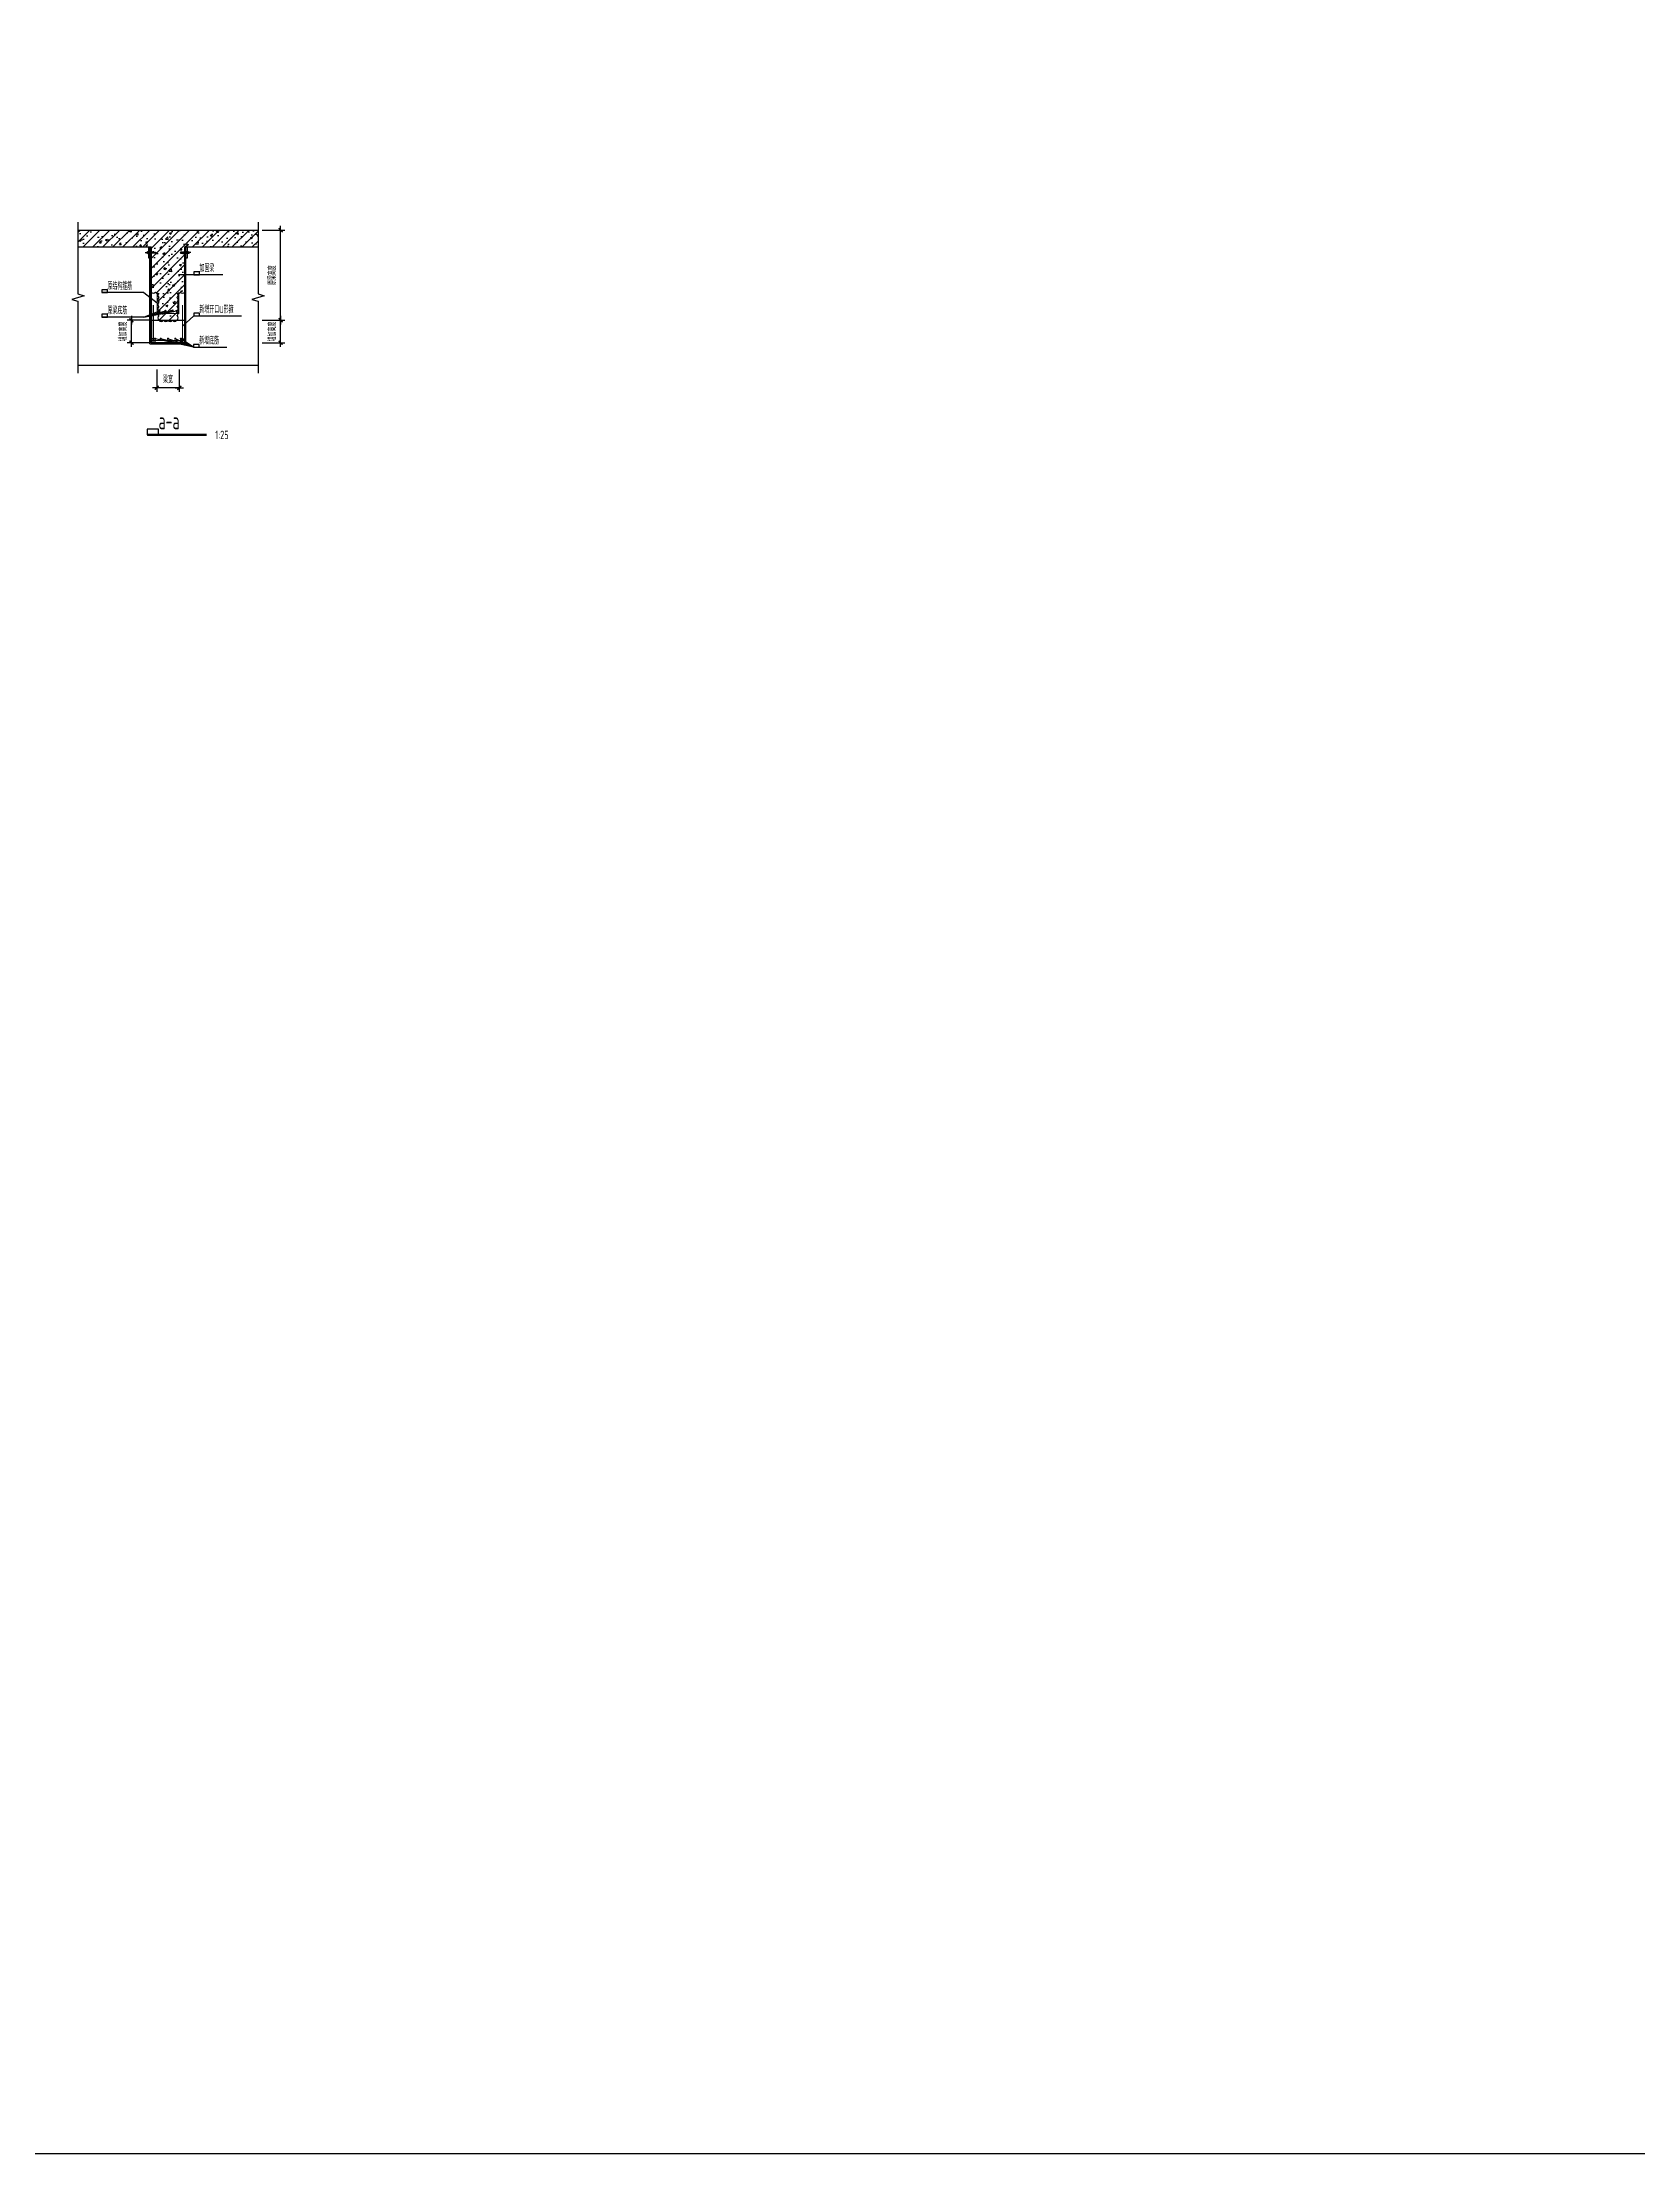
# Model space of a CAD drawing. Extents: x -469675 to 2400000, y -476501 to 2085364.
# Drawn here: x 515228 to 529400, y 340340 to 359094 of the extents above; entities that cross this region are included whole.
import ezdxf

# ---------------------------------------------------------------- set-up
doc = ezdxf.new("R2010")
doc.units = 0
doc.header["$LTSCALE"] = 1000
doc.header["$MEASUREMENT"] = 0
doc.linetypes.add('DASH', pattern=[0.35, 0.25, -0.1])
doc.linetypes.add('DOTE', pattern=[2.42, 2, -0.2, 0.02, -0.2])
doc.layers.get('0').update_dxf_attribs({"linetype": 'CONTINUOUS', "lineweight": 20})
doc.layers.get('Defpoints').update_dxf_attribs({"linetype": 'CONTINUOUS'})
for name, color, linetype in [('C-DETAIL', 3, 'CONTINUOUS'), ('C-DETAIL_DIM', 3, 'CONTINUOUS'), ('C-DETAIL_REIN', 40, 'CONTINUOUS'), ('C-DETAIL_STEEL_BOLT', 2, 'CONTINUOUS'), ('C-DETAIL_STEEL_HATCH', 8, 'CONTINUOUS'), ('C-DETAIL_STEEL_PL', 4, 'CONTINUOUS'), ('C-DETAIL_TEXT', 4, 'CONTINUOUS')]:
    doc.layers.add(name, color=color, linetype=linetype)
doc.layers.add('C-注释', color=30, linetype='CONTINUOUS', plot=False)
doc.styles.add('DIM_FONT', font='gbxwxt.shx', dxfattribs={"width": 0.7, "bigfont": 'gbhzfs.shx'})
doc.styles.add('GBSTYLE', font='gbxwxt.shx', dxfattribs={"width": 0.7, "bigfont": 'gbhzfs.shx'})
doc.dimstyles.new('XB DIMN25', dxfattribs={"dimscale": 0.25, "dimtxt": 250, "dimasz": 1, "dimexe": 150, "dimexo": 150, "dimgap": 120, "dimtad": 1, "dimdec": 0, "dimzin": 0, "dimdsep": 46, "dimtxsty": 'DIM_FONT', "dimblk": '_dimx', "dimcen": 0.09, "dimclrd": 3, "dimclre": 3, "dimclrt": 7, "dimazin": 0, "dimtfac": 1, "dimtdec": 0, "dimtix": 1, "dimtmove": 2, "dimatfit": 3, "dimldrblk": '_dimx', "dimfxl": 0, "dimtolj": 1, "dimtzin": 0, "dimarcsym": 0})

# ---------------------------------------------------------------- blocks, each defined once
blk = doc.blocks.new('_dimx')
blk.add_line((-150, 0), (150, 0))
at = {"const_width": 50}
blk.add_lwpolyline([(-70, -70), (70, 70)], dxfattribs=at)
blk = doc.blocks.new('*D1942')
at = {"layer": 'C-DETAIL_DIM', "color": 3, "lineweight": -2, "ltscale": 0.25, "transparency": 16777216}
for p, q in [((516245, 356188), (516245, 355988)), ((516445, 356188), (516445, 355988)), ((516444, 356025), (516245, 356025))]:
    blk.add_line(p, q, dxfattribs=at)
at = {"layer": 'Defpoints', "color": 0, "ltscale": 0.25, "transparency": 16777216}
for p in [(516245, 356225), (516445, 356225), (516245, 356025)]:
    blk.add_point(p, dxfattribs=at)
at = {"layer": 'C-DETAIL_DIM', "color": 3, "lineweight": -2, "ltscale": 0.25, "transparency": 16777216, "xscale": 0.25, "yscale": 0.25, "zscale": 0.25, "rotation": 180}
blk.add_blockref('_dimx', (516245, 356025), dxfattribs=at)
at = {"layer": 'C-DETAIL_DIM', "color": 3, "lineweight": -2, "ltscale": 0.25, "transparency": 16777216, "xscale": 0.25, "yscale": 0.25, "zscale": 0.25}
blk.add_blockref('_dimx', (516445, 356025), dxfattribs=at)
at = {"layer": 'C-DETAIL_DIM', "color": 7, "ltscale": 0.25, "transparency": 16777216, "insert": (516345, 356097), "char_height": 62.5, "attachment_point": 5, "style": 'DIM_FONT'}
blk.add_mtext('\\A1;梁宽', dxfattribs=at)
blk = doc.blocks.new('*D1944')
at = {"layer": 'C-DETAIL_DIM', "color": 3, "lineweight": -2, "ltscale": 0.25, "transparency": 16777216}
for p, q in [((516183, 356625), (515983, 356625)), ((516020, 356626), (516020, 356626)), ((516020, 356425), (516020, 356625)), ((516183, 356425), (515983, 356425)), ((516020, 356425), (516020, 356425))]:
    blk.add_line(p, q, dxfattribs=at)
at = {"layer": 'Defpoints', "color": 0, "ltscale": 0.25, "transparency": 16777216}
for p in [(516020, 356625), (516220, 356625), (516220, 356425)]:
    blk.add_point(p, dxfattribs=at)
at = {"layer": 'C-DETAIL_DIM', "color": 3, "lineweight": -2, "ltscale": 0.25, "transparency": 16777216, "xscale": 0.25, "yscale": 0.25, "zscale": 0.25}
for p, rotation in [((516020, 356625), 270), ((516020, 356425), 90)]:
    blk.add_blockref('_dimx', p, dxfattribs=dict(at, rotation=rotation))
at = {"layer": 'C-DETAIL_DIM', "color": 7, "ltscale": 0.25, "transparency": 16777216, "insert": (515948, 356525), "char_height": 62.5, "attachment_point": 5, "rotation": 90, "style": 'DIM_FONT'}
blk.add_mtext('\\A1;增加高度', dxfattribs=at)
blk = doc.blocks.new('*D1945')
at = {"layer": 'C-DETAIL_DIM', "color": 3, "lineweight": -2, "ltscale": 0.25, "transparency": 16777216}
for p, q in [((517182, 356625), (517382, 356625)), ((517345, 356626), (517345, 356626)), ((517345, 356425), (517345, 356625)), ((517182, 356425), (517382, 356425)), ((517345, 356425), (517345, 356425))]:
    blk.add_line(p, q, dxfattribs=at)
at = {"layer": 'Defpoints', "color": 0, "ltscale": 0.25, "transparency": 16777216}
for p in [(517145, 356625), (517345, 356625), (517145, 356425)]:
    blk.add_point(p, dxfattribs=at)
at = {"layer": 'C-DETAIL_DIM', "color": 3, "lineweight": -2, "ltscale": 0.25, "transparency": 16777216, "xscale": 0.25, "yscale": 0.25, "zscale": 0.25}
for p, rotation in [((517345, 356625), 270), ((517345, 356425), 90)]:
    blk.add_blockref('_dimx', p, dxfattribs=dict(at, rotation=rotation))
at = {"layer": 'C-DETAIL_DIM', "color": 7, "ltscale": 0.25, "transparency": 16777216, "insert": (517273, 356525), "char_height": 62.5, "attachment_point": 5, "rotation": 90, "style": 'DIM_FONT'}
blk.add_mtext('\\A1;增加高度', dxfattribs=at)
blk = doc.blocks.new('*D1946')
at = {"layer": 'C-DETAIL_DIM', "color": 3, "lineweight": -2, "ltscale": 0.25, "transparency": 16777216}
for p, q in [((517182, 357425), (517382, 357425)), ((517345, 356626), (517345, 357425)), ((517182, 356625), (517382, 356625))]:
    blk.add_line(p, q, dxfattribs=at)
at = {"layer": 'Defpoints', "color": 0, "ltscale": 0.25, "transparency": 16777216}
for p in [(517145, 357425), (517345, 357425), (517145, 356625)]:
    blk.add_point(p, dxfattribs=at)
at = {"layer": 'C-DETAIL_DIM', "color": 3, "lineweight": -2, "ltscale": 0.25, "transparency": 16777216, "xscale": 0.25, "yscale": 0.25, "zscale": 0.25}
for p, rotation in [((517345, 357425), 90), ((517345, 356625), 270)]:
    blk.add_blockref('_dimx', p, dxfattribs=dict(at, rotation=rotation))
at = {"layer": 'C-DETAIL_DIM', "color": 7, "ltscale": 0.25, "transparency": 16777216, "insert": (517273, 357025), "char_height": 62.5, "attachment_point": 5, "rotation": 90, "style": 'DIM_FONT'}
blk.add_mtext('\\A1;原梁高度', dxfattribs=at)
blk = doc.blocks.new('bolt_nut')
at = {"layer": 'C-DETAIL_STEEL_BOLT', "color": 7, "linetype": 'Continuous', "ltscale": 10}
for p, q in [((-1, 0.9), (-1, 0.1)), ((0.8, 1), (-0.8, 1)), ((0.8, 0), (-0.8, 0)), ((-0.5, 0.1), (-0.5, 0.9)), ((0.5, 0.1), (0.5, 0.9)), ((1, 0.9), (1, 0.1))]:
    blk.add_line(p, q, dxfattribs=at)
for centre, radius, start, end in [((-0.8, 0.4), 0.65, 67.3801, 112.6199), ((-0.8, 0.6), 0.65, 247.3801, 292.6199), ((0, -1.5), 2.53, 78.5788, 101.4212), ((0, 2.5), 2.53, 258.5788, 281.4212), ((0.8, 0.4), 0.65, 67.3801, 112.6199), ((0.8, 0.6), 0.65, 247.3801, 292.6199)]:
    blk.add_arc(centre, radius, start, end, dxfattribs=at)
blk = doc.blocks.new('bolt_out')
at = {"color": 7, "linetype": 'Continuous', "ltscale": 10}
for p, q in [((-0.3, 1.2), (-0.5, 1)), ((-0.3, 1.2), (0.3, 1.2)), ((0.3, 1.2), (0.5, 1))]:
    blk.add_line(p, q, dxfattribs=at)
at = {"color": 8, "linetype": 'Continuous', "ltscale": 10}
for p, q in [((-0.5, 0.5), (0.5, 0.5)), ((-0.3, 0.8), (0.3, 0.8)), ((-0.3, 0.2), (0.3, 0.2))]:
    blk.add_line(p, q, dxfattribs=at)
at = {"color": 7, "linetype": 'Continuous', "ltscale": 10}
blk.add_lwpolyline([(-0.5, 0), (0.5, 0), (0.5, 1), (-0.5, 1), (-0.5, 0)], dxfattribs=at)
blk = doc.blocks.new('A$C46161014')
at = {"layer": 'C-DETAIL_STEEL_BOLT', "color": 1, "linetype": 'DOTE', "ltscale": 0.1}
blk.add_line((0, 79.6), (0, -165), dxfattribs=at)
at = {"layer": 'C-DETAIL_STEEL_BOLT', "color": 7, "ltscale": 10}
blk.add_lwpolyline([(-30, 5), (-30, 0), (30, 0), (30, 5)], close=True, dxfattribs=at)
at = {"layer": 'C-DETAIL_STEEL_BOLT', "color": 8, "linetype": 'DASH', "ltscale": 0.1}
blk.add_lwpolyline([(-10, 40), (-10, -150), (10, -150), (10, 40)], dxfattribs=at)
at = {"layer": 'C-DETAIL_STEEL_BOLT', "ltscale": 10, "xscale": 20, "yscale": 20, "zscale": 20}
for name, p in [('bolt_nut', (0, 5)), ('bolt_out', (0, 25))]:
    blk.add_blockref(name, p, dxfattribs=at)

msp = doc.modelspace()

# ---------------------------------------------------------------- hatches: boundary and pattern name
at = {"layer": 'C-DETAIL_STEEL_HATCH'}
h = msp.add_hatch(dxfattribs=at)
h.set_pattern_fill('钢筋混凝土', color=8, scale=25, style=0)
h.set_pattern_definition([(45, (0, -30681.89), (-44.194174, 44.194174), []), (50, (0, -30681.89), (179.315046, -15.688034), [18.75, -206.25]), (355, (0, -30681.9), (-34.687833, 188.048033), [15, -165]), (100.4514, (14.94, -30683.2), (144.627345, 172.359886), [15.93505, -175.28553]), (46.1842, (0, -30631.9), (266.81026, -41.37975), [28.125, -309.375]), (96.6356, (22.23, -30635.34), (233.66568, 243.52947), [23.90257, -262.92825]), (351.1842, (0, -30631.9), (233.66549, 243.52965), [22.5, -247.5]), (21, (25, -30644.39), (149.226763, -100.654723), [18.75, -206.25]), (326, (25, -30644.4), (60.828833, 181.28751), [15, -165]), (71.4514, (37.44, -30652.78), (210.055657, 80.632624), [15.93505, -175.28553]), (37.5, (0, -30681.89), (3.039964, 83.2234635), [0, -163, 0, -167.5, 0, -165.625]), (7.5, (0, -30681.89), (65.767384, 98.602928), [0, -95.5, 0, -159.25, 0, -63.125]), (327.5, (-55.75, -30681.89), (133.455609, -5.638718), [0, -62.5, 0, -195, 0, -258.75]), (317.5, (-80.75, -30681.89), (145.796542, 25.026246), [0, -81.25, 0, -129.5, 0, -183.75])])
edge = h.paths.add_edge_path()
edge.add_arc((516474.534, 356889.4508), 24.4155, 215.00000005, 324.99999995)
edge.add_line((516494.534, 356875.4467), (516494.534, 357275.4467))
edge.add_line((516494.534, 357275.4467), (517144.534, 357275.4467))
edge.add_line((517144.534, 357275.4467), (517144.534, 357425.4467))
edge.add_line((517144.534, 357425.4467), (515544.534, 357425.4467))
edge.add_line((515544.534, 357425.4467), (515544.534, 357275.4467))
edge.add_line((515544.534, 357275.4467), (516194.534, 357275.4467))
edge.add_line((516194.534, 357275.4467), (516194.534, 356875.4467))
edge.add_arc((516214.534, 356889.4508), 24.4155, 215.00000005, 324.99999995)
edge.add_arc((516253.0351, 356880.9498), 19.3021, 196.56505123, 304.81693558)
edge.add_arc((516278.5382, 356845.4467), 24.4155, 126.38198663, 234.99999995)
edge.add_arc((516278.5382, 356805.4467), 24.4155, 125.00000005, 234.99999995)
edge.add_arc((516278.5382, 356765.4467), 24.4155, 125.00000005, 234.99999995)
edge.add_arc((516278.5382, 356725.4467), 24.4155, 125.00000005, 234.99999995)
edge.add_arc((516278.5382, 356685.4467), 24.4155, 125.00000005, 234.99999995)
edge.add_arc((516278.5382, 356645.4467), 24.4155, 125.00000005, 234.99999995)
edge.add_arc((516284.534, 356639.4508), 24.4155, 215.00000005, 324.99999995)
edge.add_arc((516324.534, 356639.4508), 24.4155, 215.00000005, 324.99999995)
edge.add_arc((516364.534, 356639.4508), 24.4155, 215.00000005, 324.99999995)
edge.add_arc((516404.534, 356639.4508), 24.4155, 215.00000005, 324.99999995)
edge.add_arc((516410.5299, 356645.4467), 24.4155, 305.00000005, 414.99999995)
edge.add_arc((516410.5299, 356685.4467), 24.4155, 305.00000005, 414.99999995)
edge.add_arc((516410.5299, 356725.4467), 24.4155, 305.00000005, 414.99999995)
edge.add_arc((516410.5299, 356765.4467), 24.4155, 305.00000005, 414.99999995)
edge.add_arc((516410.5299, 356805.4467), 24.4155, 305.00000005, 414.99999995)
edge.add_arc((516410.5299, 356845.4467), 24.4155, 305.00000005, 413.61801334)
edge.add_arc((516436.033, 356880.9498), 19.3021, 235.18306446, 343.43494877)
msp.add_hatch(color=256, dxfattribs=at).paths.add_polyline_path([(516504.534, 357275.4467), (516494.534, 357275.4467), (516494.534, 356425.4467), (516194.534, 356425.4467), (516194.534, 357275.4467), (516184.534, 357275.4467), (516184.534, 356415.4467), (516504.534, 356415.4467)])

# ---------------------------------------------------------------- linework, layer by layer
at = {"layer": 'C-DETAIL', "linetype": 'ByBlock', "lineweight": -2, "ltscale": 0.25}
for p, q in [((515544.534, 357275.4467), (516194.534, 357275.4467)), ((516194.534, 357275.4467), (516194.534, 356425.4467)), ((516494.534, 356425.4467), (516494.534, 357275.4467)), ((516494.534, 357275.4467), (517144.534, 357275.4467)), ((516194.534, 356425.4467), (516494.534, 356425.4467)), ((515544.534, 356225.4467), (517144.534, 356225.4467))]:
    msp.add_line(p, q, dxfattribs=at)
for points in [[(515544.534, 357495.4467), (515544.534, 356857.9467), (515599.534, 356840.4467), (515489.534, 356810.4467), (515544.534, 356792.9467), (515544.534, 356155.4467)], [(517144.534, 357495.4467), (517144.534, 356857.9467), (517199.534, 356840.4467), (517089.534, 356810.4467), (517144.534, 356792.9467), (517144.534, 356155.4467)], [(515544.534, 357425.4467), (517144.534, 357425.4467)]]:
    msp.add_lwpolyline(points, dxfattribs=at)
at = {"layer": 'C-DETAIL', "color": 8, "linetype": 'ByBlock', "lineweight": -2, "ltscale": 0.25}
msp.add_lwpolyline([(516194.534, 356875.4467, 0.52056705), (516234.534, 356875.4467, 0.52056705), (516264.534, 356865.4467, 0.52056705), (516264.534, 356825.4467, 0.52056705), (516264.534, 356785.4467, 0.52056705), (516264.534, 356745.4467, 0.52056705), (516264.534, 356705.4467, 0.52056705), (516264.534, 356665.4467, 0.52056705), (516264.534, 356625.4467, 0.52056705), (516304.534, 356625.4467, 0.52056705), (516344.534, 356625.4467, 0.52056705), (516384.534, 356625.4467, 0.52056705), (516424.534, 356625.4467, 0.52056705), (516424.534, 356665.4467, 0.52056705), (516424.534, 356705.4467, 0.52056705), (516424.534, 356745.4467, 0.52056705), (516424.534, 356785.4467, 0.52056705), (516424.534, 356825.4467, 0.52056705), (516424.534, 356865.4467, 0.52056705), (516454.534, 356875.4467, 0.52056705), (516494.534, 356875.4467, 0.52056705)], format="xyb", dxfattribs=at)
at = {"layer": 'C-DETAIL_REIN', "ltscale": 0.25, "const_width": 10}
for points in [[(516214.534, 356760.4467), (516214.534, 356445.4467), (516474.534, 356445.4467), (516474.534, 356760.4467)], [(516249.534, 356871.872), (516249.534, 356685.4467), (516439.534, 356685.4467), (516439.534, 356871.872)]]:
    msp.add_lwpolyline(points, dxfattribs=at)
for points in [[(516273.721, 356707.5765, -1), (516263.721, 356707.5765, -1)], [(516327.1924, 356707.5765, -1), (516317.1924, 356707.5765, -1)], [(516378.151, 356707.5765, -1), (516368.151, 356707.5765, -1)], [(516415.3471, 356707.5765, 1), (516425.3471, 356707.5765, 1)], [(516234.534, 356460.4467, -1), (516224.534, 356460.4467, -1)], [(516284.534, 356460.4467, -1), (516274.534, 356460.4467, -1)], [(516349.534, 356460.4467, -1), (516339.534, 356460.4467, -1)], [(516414.6155, 356460.7189, -1), (516404.6155, 356460.7189, -1)], [(516454.534, 356460.4467, 1), (516464.534, 356460.4467, 1)]]:
    msp.add_lwpolyline(points, format="xyb", close=True, dxfattribs=at)
at = {"layer": 'C-DETAIL_STEEL_PL', "ltscale": 0.25}
for p, q in [((516184.534, 356415.4467), (516184.534, 357275.4467)), ((516194.534, 356425.4467), (516194.534, 357275.4467)), ((516494.534, 356425.4467), (516494.534, 357275.4467)), ((516504.534, 356415.4467), (516504.534, 357275.4467)), ((516184.534, 356415.4467), (516504.534, 356415.4467))]:
    msp.add_line(p, q, dxfattribs=at)
at = {"layer": 'C-DETAIL_STEEL_PL'}
for p, q in [((516184.534, 357275.4467), (516194.534, 357275.4467)), ((516504.534, 357275.4467), (516494.534, 357275.4467))]:
    msp.add_line(p, q, dxfattribs=at)
at = {"layer": 'C-DETAIL_STEEL_PL', "ltscale": 0.25}
for points in [[(516174.534, 357275.4467), (516184.534, 357275.4467), (516184.534, 357175.4467), (516174.534, 357175.4467)], [(516504.534, 357275.4467), (516514.534, 357275.4467), (516514.534, 357175.4467), (516504.534, 357175.4467)], [(516194.534, 356625.4467), (516494.534, 356625.4467), (516494.534, 356425.4467), (516194.534, 356425.4467)]]:
    msp.add_lwpolyline(points, close=True, dxfattribs=at)
at = {"layer": 'C-DETAIL_TEXT', "ltscale": 0.25}
for p, q in [((516833.0024, 357029.3349), (516437.288, 357029.3349)), ((516129.4573, 356870.5982), (515757.297, 356870.5982)), ((516129.4573, 356870.5982), (516249.534, 356778.6593)), ((516129.4573, 356653.5434), (515757.297, 356653.5434)), ((516129.4573, 356653.5434), (516268.721, 356707.5765)), ((516129.4573, 356653.5434), (516322.1924, 356707.5765)), ((516129.4573, 356653.5434), (516373.151, 356707.5765)), ((516129.4573, 356653.5434), (516420.3471, 356707.5765)), ((516574.6108, 356662.6269), (516474.534, 356570.6881)), ((516574.6108, 356662.6269), (516996.305, 356662.6269)), ((516572.369, 356385.6394), (516229.534, 356460.4467)), ((516572.369, 356385.6394), (516279.534, 356460.4467)), ((516572.369, 356385.6394), (516344.534, 356460.4467)), ((516572.369, 356385.6394), (516409.6155, 356460.7189)), ((516572.369, 356385.6394), (516459.534, 356460.4467)), ((516572.369, 356385.6394), (516866.8735, 356385.6394))]:
    msp.add_line(p, q, dxfattribs=at)
at = {"layer": 'C-DETAIL_TEXT', "color": 3, "linetype": 'Continuous', "ltscale": 0.25, "const_width": 20, "flags": 128}
msp.add_lwpolyline([(516689.2361, 355606.1038), (516160.3585, 355606.1038)], dxfattribs=at)
at = {"layer": 'C-注释', "ltscale": 0.25}
msp.add_lwpolyline([(486892.37, 418499.2872), (564479.9279, 418499.2872), (564479.9279, 340339.6623), (486892.37, 340339.6623)], close=True, dxfattribs=at)
at = {"layer": 'C-注释'}
for points in [[(515807.297, 356895.5982), (515757.297, 356895.5982), (515757.297, 356870.5982), (515807.297, 356870.5982)], [(516624.6108, 357054.3349), (516574.6108, 357054.3349), (516574.6108, 357029.3349), (516624.6108, 357029.3349)], [(515807.297, 356678.5434), (515757.297, 356678.5434), (515757.297, 356653.5434), (515807.297, 356653.5434)], [(516624.6108, 356687.6269), (516574.6108, 356687.6269), (516574.6108, 356662.6269), (516624.6108, 356662.6269)], [(516194.534, 356425.4467), (516229.534, 356425.4467), (516229.534, 356460.4467), (516194.534, 356460.4467)], [(516214.534, 356445.4467), (516194.534, 356445.4467), (516194.534, 356425.4467), (516214.534, 356425.4467)], [(516494.534, 356425.4467), (516459.534, 356425.4467), (516459.534, 356460.4467), (516494.534, 356460.4467)], [(516474.534, 356445.4467), (516494.534, 356445.4467), (516494.534, 356425.4467), (516474.534, 356425.4467)], [(516622.369, 356410.6394), (516572.369, 356410.6394), (516572.369, 356385.6394), (516622.369, 356385.6394)], [(516260.3585, 355656.1038), (516160.3585, 355656.1038), (516160.3585, 355606.1038), (516260.3585, 355606.1038)]]:
    msp.add_lwpolyline(points, close=True, dxfattribs=at)

# ---------------------------------------------------------------- block references
at = {"layer": 'C-DETAIL_STEEL_BOLT', "color": 7, "linetype": 'ByBlock', "lineweight": -2, "ltscale": 0.25}
for p, xscale, yscale, zscale, rotation in [((516174.534, 357225.4467), -0.3999999999068677, 0.4000000001396984, 0.4, 90), ((516514.534, 357225.4467), 0.3999999999068677, 0.3999999999068677, 0.3999999999068677, 270)]:
    msp.add_blockref('A$C46161014', p, dxfattribs=dict(at, xscale=xscale, yscale=yscale, zscale=zscale, rotation=rotation))

# ---------------------------------------------------------------- texts
at = {"layer": 'C-DETAIL_TEXT', "ltscale": 0.25, "style": 'GBSTYLE', "width": 0.7}
for s, p in [('加固梁', (516624.6108, 357054.3349)), ('原结构箍筋', (515807.297, 356895.5982)), ('原梁底筋', (515807.297, 356678.5434)), ('新增开口U形箍', (516624.6108, 356687.6269)), ('新增底筋 ', (516622.369, 356410.6394))]:
    msp.add_text(s, height=62.5, rotation=359.99999995, dxfattribs=at).set_placement(p)
at = {"layer": 'C-DETAIL_TEXT', "color": 30, "ltscale": 0.25, "style": 'GBSTYLE', "width": 0.7}
msp.add_text('a-a', height=150, rotation=0.00000003, dxfattribs=at).set_placement((516260.3585, 355656.1038))
at = {"layer": 'C-DETAIL_TEXT', "color": 3, "ltscale": 0.25, "style": 'GBSTYLE', "width": 0.7}
msp.add_text('1:25', height=75, rotation=359.99999987, dxfattribs=at).set_placement((516764.2361, 355568.6038))

# ---------------------------------------------------------------- dimensions: what is measured, and where the dimension line sits
at = {"layer": 'C-DETAIL_DIM', "ltscale": 0.25}
for base, p1, p2, angle, text, picture, middle in [((517344.534, 357425.4467), (517144.534, 356625.4467), (517144.534, 357425.4467), 90, '原梁高度', '*D1946', (517272.7577, 357025.4467)), ((516020.1402, 356625.4467), (516220.1402, 356425.4467), (516220.1402, 356625.4467), 90, '增加高度', '*D1944', (515948.3639, 356525.4467)), ((517344.534, 356625.4467), (517144.534, 356425.4467), (517144.534, 356625.4467), 90, '增加高度', '*D1945', (517272.7577, 356525.4467)), ((516244.534, 356025.4467), (516444.534, 356225.4467), (516244.534, 356225.4467), 180, '梁宽', '*D1942', (516344.534, 356097.223))]:
    dim = msp.add_linear_dim(base=base, p1=p1, p2=p2, angle=angle, text=text, dimstyle='XB DIMN25', dxfattribs=at)
    dim.commit()
    dim.dimension.update_dxf_attribs({"geometry": picture, "text_midpoint": middle})

doc.saveas('drawing.dxf')
